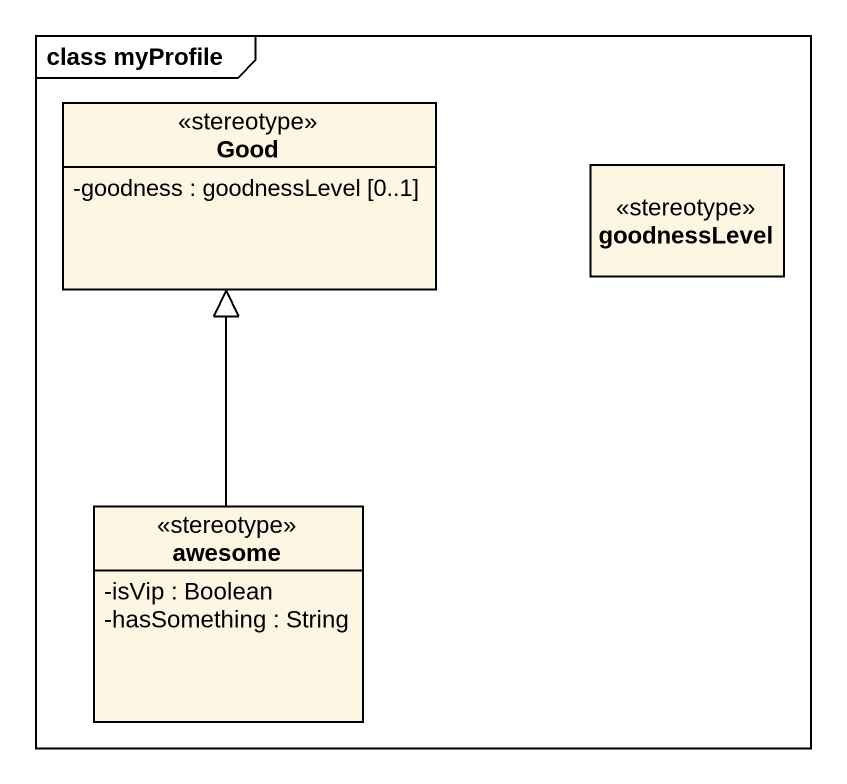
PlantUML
@startuml
mainframe class myProfile
hide circle
hide empty members
skinparam classAttributeIconSize 0
class Good <<stereotype>> {
  -goodness : goodnessLevel [0..1]
}
class goodnessLevel <<stereotype>>
class awesome <<stereotype>> {
  -isVip : Boolean
  -hasSomething : String
}
awesome -up-|> Good
@enduml
